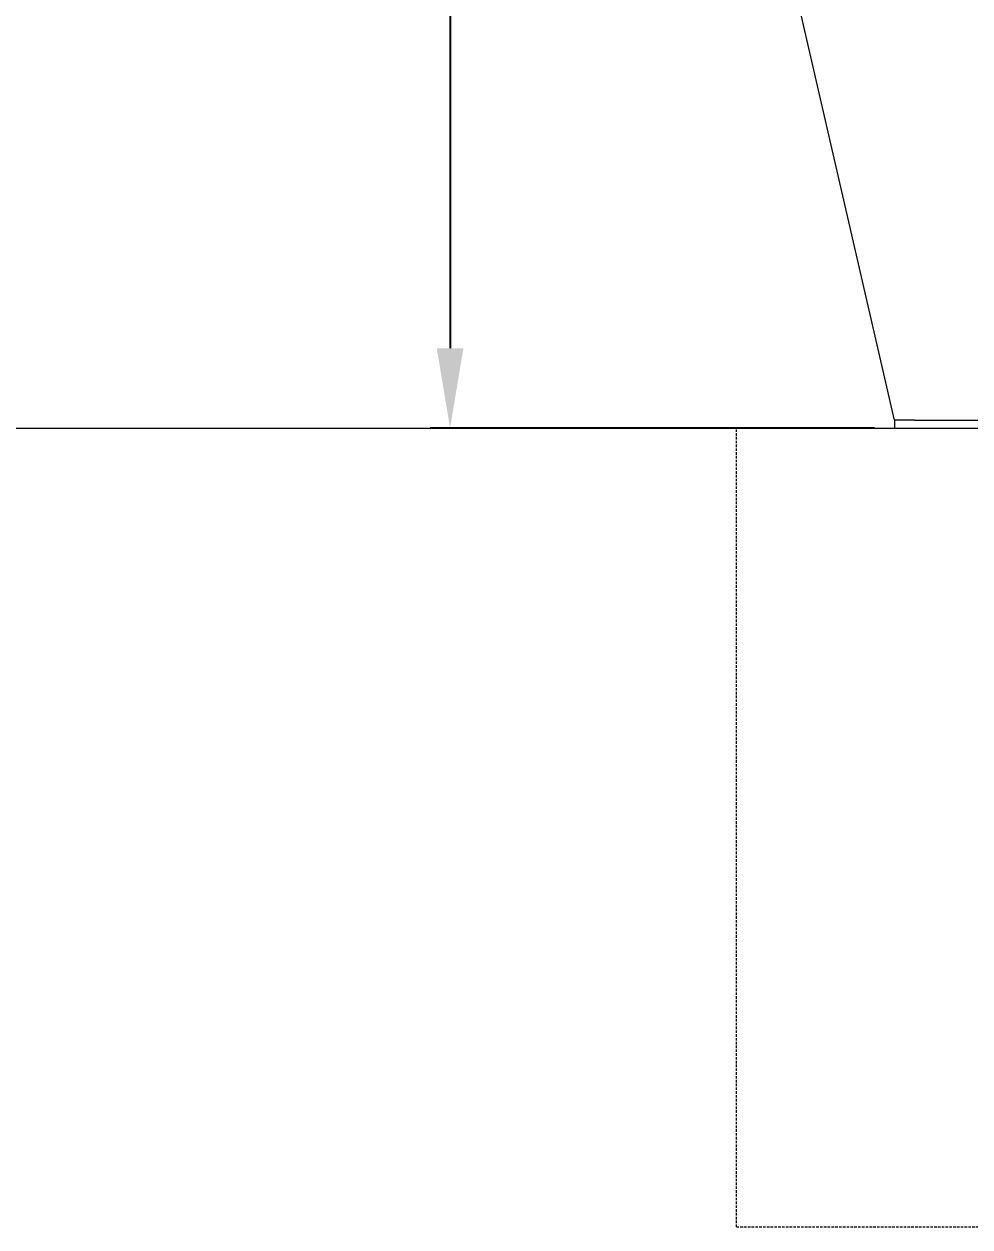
# Model space of a CAD drawing. Header units: millimetres. Extents: x -402 to 3954, y -41 to 3282.
# Drawn here: x 2837 to 3311, y 2077 to 2679 of the extents above; entities that cross this region are included whole.
import ezdxf

# ---------------------------------------------------------------- set-up
doc = ezdxf.new("R2010")
doc.units = ezdxf.units.MM
doc.linetypes.add('HIDDEN', pattern=[1.905, 1.27, -0.635])
for name, color, linetype, lineweight in [('ZANO_R', 7, 'Continuous', 0), ('ZANO_R_przerywana', 7, 'HIDDEN', 0), ('ZANO_W', 1, 'Continuous', 0)]:
    doc.layers.add(name, color=color, linetype=linetype, lineweight=lineweight)
doc.styles.add('Arial', font='arial.ttf')
doc.styles.get("Standard").update_dxf_attribs({"font": 'ARIALUNI.TTF'})
doc.dimstyles.new('pl i ang', dxfattribs={"dimtxt": 50, "dimasz": 50, "dimexe": 1.25, "dimexo": 0.625, "dimgap": 10, "dimtad": 1, "dimtoh": 1, "dimtxsty": 'Standard', "dimcen": 2.5, "dimclrd": 1, "dimclre": 1, "dimclrt": 1, "dimadec": 0, "dimazin": 0, "dimtfac": 1, "dimtmove": 0, "dimatfit": 3, "dimfxl": 1, "dimarcsym": 1})

# ---------------------------------------------------------------- blocks, each defined once
blk = doc.blocks.new('*D410')
at = {"layer": 'ZANO_W', "color": 1, "lineweight": -2}
for p, q in [((3117.3, 3281.77), (3040.68, 3281.77)), ((3050.68, 3241.77), (3050.68, 2517.04)), ((3263.33, 2477.04), (3040.68, 2477.04))]:
    blk.add_line(p, q, dxfattribs=at)
at = {"layer": 'ZANO_W', "color": 1}
for points in [[(3057.34, 3241.77), (3044.01, 3241.77), (3050.68, 3281.77)], [(3044.01, 2517.04), (3057.34, 2517.04), (3050.68, 2477.04)]]:
    blk.add_solid(points, dxfattribs=at)
at = {"layer": 'ZANO_W', "color": 1, "insert": (3020.25, 2879.41), "char_height": 40, "attachment_point": 5, "rotation": 90, "style": 'Arial'}
blk.add_mtext('805', dxfattribs=at)

msp = doc.modelspace()

# ---------------------------------------------------------------- linework, layer by layer
at = {"layer": 'ZANO_R'}
for p, q in [((3273.33, 2481.04), (3102.6, 3222.83)), ((3273.33, 2481.04), (3152.2, 3007.33)), ((-402.46, 2477.04), (3617.97, 2477.04)), ((3194.1, 2477.04), (3794.1, 2477.04)), ((3283.33, 2481.04), (3273.33, 2481.04)), ((3273.33, 2481.04), (3273.33, 2477.04)), ((3283.33, 2481.04), (3713.33, 2481.04))]:
    msp.add_line(p, q, dxfattribs=at)
at = {"layer": 'ZANO_R_przerywana'}
for q in [(3194.1, 2477.04), (3794.1, 2077.04)]:
    msp.add_line((3194.1, 2077.04), q, dxfattribs=at)

# ---------------------------------------------------------------- dimensions: what is measured, and where the dimension line sits
at = {"layer": 'ZANO_W'}
dim = msp.add_linear_dim(base=(3050.68, 2477.04), p1=(3127.3, 3281.77), p2=(3273.33, 2477.04), angle=90, dimstyle='pl i ang', override={"dimtxt": 40, "dimasz": 40, "dimexe": 10, "dimexo": 10, "dimtoh": 0, "dimdec": 0, "dimtxsty": 'Arial', "dimtdec": 0, "dimtmove": 1}, dxfattribs=at)
dim.commit()
dim.dimension.update_dxf_attribs({"geometry": '*D410', "text_midpoint": (3020.25, 2879.41)})

doc.saveas('drawing.dxf')
